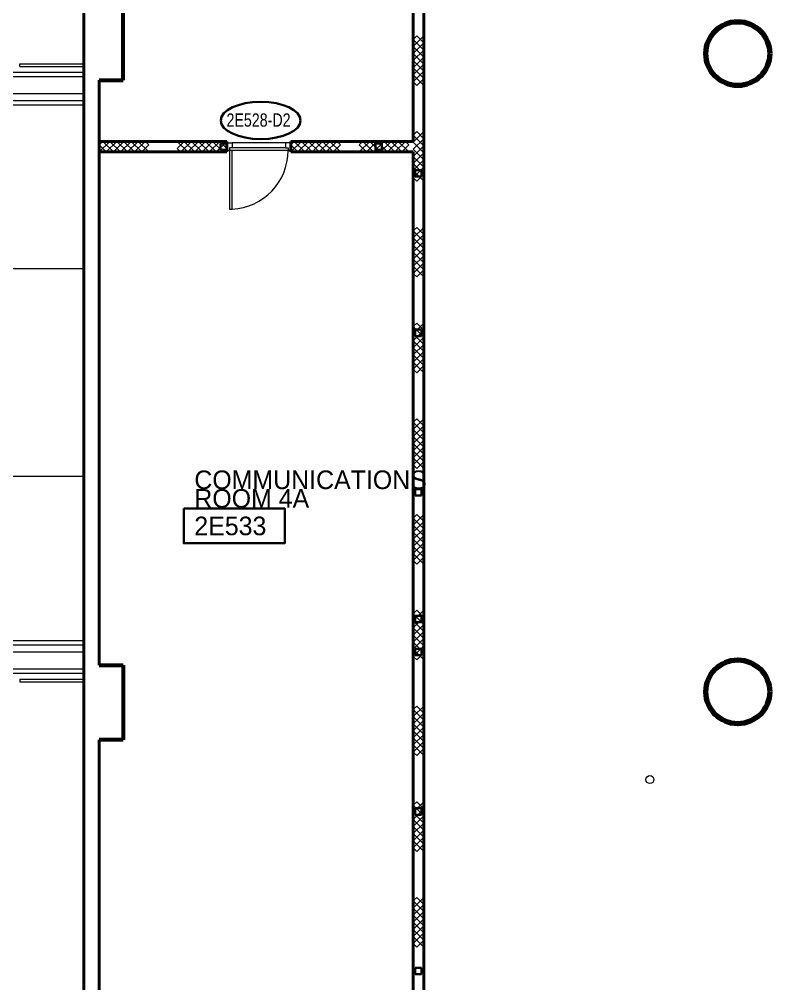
# Model space of a CAD drawing. Header units: metres. Extents: x 1807 to 3745, y 842 to 1968.
# Drawn here: x 3340.5 to 3354.6, y 1410.51 to 1428.64 of the extents above; entities that cross this region are included whole.
import ezdxf
from ezdxf.enums import TextEntityAlignment as Align

# ---------------------------------------------------------------- set-up
doc = ezdxf.new("R2010")
doc.units = ezdxf.units.M
doc.header["$MEASUREMENT"] = 0
doc.layers.get('0').update_dxf_attribs({"lineweight": 0})
for name, color, linetype, lineweight in [('Level 1', 7, 'Continuous', 0), ('Level 31', 7, 'Continuous', 0), ('Level 33', 7, 'Continuous', 0), ('Primary Door', 7, 'Continuous', 0), ('TRIRIGA DOOR BOX', 7, 'Continuous', 0)]:
    doc.layers.add(name, color=color, linetype=linetype, lineweight=lineweight)
doc.styles.add('Style-CHAR_FAST_FONT', font='CHAR_FAST_FONT.shx', dxfattribs={"height": 0.2})

# ---------------------------------------------------------------- blocks, each defined once
blk = doc.blocks.new('AnonymusCell_104')
at = {"layer": 'Primary Door', "color": 7, "linetype": 'Continuous', "lineweight": 30}
blk.add_ellipse((0, 0), major_axis=(0.75, 0), ratio=0.466667, dxfattribs=at)
at = {"layer": 'Primary Door', "color": 7, "linetype": 'Continuous', "lineweight": 30, "style": 'Style-CHAR_FAST_FONT', "width": 0.799986}
blk.add_text('2E528-D2', height=0.25, dxfattribs=at).set_placement((-0.643, 0.133), align=Align.TOP_LEFT)

msp = doc.modelspace()

# ---------------------------------------------------------------- linework, layer by layer
at = {"layer": 'Level 1', "color": 7, "linetype": 'Continuous', "lineweight": 40}
for p, q in [((3341.71, 1439.9), (3341.71, 1404.1)), ((3347.9, 1426.35), (3347.9, 1435.273)), ((3348.1, 1407.85), (3348.1, 1435.273)), ((3342, 1427.5), (3342, 1416.5)), ((3342, 1426.35), (3342, 1426.15)), ((3344.4, 1426.35), (3342, 1426.35)), ((3344.4, 1426.35), (3344.4, 1426.15)), ((3345.6, 1426.35), (3345.6, 1426.15)), ((3347.9, 1426.35), (3345.6, 1426.35)), ((3344.4, 1426.15), (3342, 1426.15)), ((3347.9, 1426.15), (3345.6, 1426.15)), ((3347.9, 1407.65), (3347.9, 1426.15)), ((3342, 1415.1), (3342, 1403.75))]:
    msp.add_line(p, q, dxfattribs=at)
at = {"layer": 'Level 1', "color": 7, "linetype": 'Continuous', "lineweight": 53}
for p, q in [((3342.45, 1427.5), (3342.45, 1428.9)), ((3342, 1427.5), (3342.45, 1427.5)), ((3342, 1416.5), (3342.45, 1416.5)), ((3342.45, 1416.5), (3342.45, 1415.1)), ((3342.45, 1415.1), (3342, 1415.1))]:
    msp.add_line(p, q, dxfattribs=at)
at = {"layer": 'Level 1', "color": 7, "linetype": 'Continuous', "lineweight": 0}
for p, q in [((3347.967, 1428.333), (3347.9, 1428.267)), ((3347.9, 1428.133), (3348.1, 1428.333)), ((3347.9, 1428.267), (3348.1, 1428.067)), ((3347.9, 1428), (3348.1, 1428.2)), ((3348.1, 1428.2), (3347.967, 1428.333)), ((3348.1, 1427.933), (3347.9, 1428.133)), ((3348.1, 1428.067), (3347.9, 1427.867)), ((3348.1, 1427.8), (3347.9, 1428)), ((3347.9, 1427.733), (3348.1, 1427.933)), ((3347.9, 1427.867), (3348.1, 1427.667)), ((3339.04, 1427.65), (3341.71, 1427.65)), ((3340.51, 1427.76), (3341.71, 1427.76)), ((3347.9, 1427.6), (3348.1, 1427.8)), ((3348.1, 1427.533), (3347.9, 1427.733)), ((3348.1, 1427.667), (3347.9, 1427.467)), ((3339.04, 1427.57), (3341.71, 1427.57)), ((3348.1, 1427.4), (3347.9, 1427.6)), ((3347.9, 1427.467), (3347.967, 1427.4)), ((3347.967, 1427.4), (3348.1, 1427.533)), ((3339.04, 1427.115), (3341.71, 1427.115)), ((3341.71, 1427.035), (3341.71, 1427.115)), ((3339.04, 1427.035), (3341.71, 1427.035)), ((3347.967, 1426.533), (3347.9, 1426.467)), ((3347.9, 1426.333), (3348.1, 1426.533)), ((3347.9, 1426.467), (3348.1, 1426.267)), ((3347.9, 1426.2), (3348.1, 1426.4)), ((3348.1, 1426.4), (3347.967, 1426.533)), ((3342, 1426.15), (3342.2, 1426.35)), ((3342.067, 1426.35), (3342, 1426.283)), ((3342, 1426.283), (3342.133, 1426.15)), ((3342.267, 1426.15), (3342.067, 1426.35)), ((3342.133, 1426.15), (3342.333, 1426.35)), ((3342.2, 1426.35), (3342.4, 1426.15)), ((3342.467, 1426.35), (3342.267, 1426.15)), ((3342.333, 1426.35), (3342.533, 1426.15)), ((3342.4, 1426.15), (3342.6, 1426.35)), ((3342.667, 1426.15), (3342.467, 1426.35)), ((3342.533, 1426.15), (3342.733, 1426.35)), ((3342.6, 1426.35), (3342.8, 1426.15)), ((3342.867, 1426.35), (3342.667, 1426.15)), ((3342.733, 1426.35), (3342.933, 1426.15)), ((3342.8, 1426.15), (3342.933, 1426.283)), ((3342.933, 1426.283), (3342.867, 1426.35)), ((3343.6, 1426.35), (3343.467, 1426.217)), ((3343.667, 1426.15), (3343.467, 1426.35)), ((3343.467, 1426.217), (3343.533, 1426.15)), ((3343.533, 1426.15), (3343.733, 1426.35)), ((3343.8, 1426.15), (3343.6, 1426.35)), ((3343.867, 1426.35), (3343.667, 1426.15)), ((3343.733, 1426.35), (3343.933, 1426.15)), ((3344, 1426.35), (3343.8, 1426.15)), ((3344.067, 1426.15), (3343.867, 1426.35)), ((3343.933, 1426.15), (3344.133, 1426.35)), ((3344.2, 1426.15), (3344, 1426.35)), ((3344.267, 1426.35), (3344.067, 1426.15)), ((3344.133, 1426.35), (3344.333, 1426.15)), ((3344.4, 1426.35), (3344.2, 1426.15)), ((3344.4, 1426.217), (3344.267, 1426.35)), ((3344.333, 1426.15), (3344.4, 1426.217)), ((3344.4, 1426.175), (3344.4, 1426.325)), ((3344.4, 1426.325), (3344.5, 1426.325)), ((3344.4, 1426.175), (3344.4, 1426.325)), ((3344.4, 1426.325), (3344.5, 1426.325)), ((3344.5, 1426.225), (3344.45, 1426.225)), ((3344.45, 1426.225), (3344.45, 1426.175)), ((3344.5, 1426.225), (3344.45, 1426.225)), ((3344.45, 1426.225), (3344.45, 1426.175)), ((3345.5, 1426.325), (3344.5, 1426.325)), ((3344.5, 1426.325), (3344.5, 1426.225)), ((3344.5, 1426.325), (3344.5, 1426.225)), ((3345.5, 1426.225), (3344.5, 1426.225)), ((3345.6, 1426.325), (3345.5, 1426.325)), ((3345.5, 1426.325), (3345.5, 1426.225)), ((3345.6, 1426.325), (3345.5, 1426.325)), ((3345.5, 1426.325), (3345.5, 1426.225)), ((3345.5, 1426.225), (3345.55, 1426.225)), ((3345.5, 1426.225), (3345.55, 1426.225)), ((3345.55, 1426.225), (3345.55, 1426.175)), ((3345.55, 1426.225), (3345.55, 1426.175)), ((3345.6, 1426.15), (3345.8, 1426.35)), ((3345.667, 1426.35), (3345.6, 1426.283)), ((3345.6, 1426.175), (3345.6, 1426.325)), ((3345.6, 1426.175), (3345.6, 1426.325)), ((3345.6, 1426.283), (3345.733, 1426.15)), ((3345.867, 1426.15), (3345.667, 1426.35)), ((3345.733, 1426.15), (3345.933, 1426.35)), ((3345.8, 1426.35), (3346, 1426.15)), ((3346.067, 1426.35), (3345.867, 1426.15)), ((3345.933, 1426.35), (3346.133, 1426.15)), ((3346, 1426.15), (3346.2, 1426.35)), ((3346.267, 1426.15), (3346.067, 1426.35)), ((3346.133, 1426.15), (3346.333, 1426.35)), ((3346.2, 1426.35), (3346.4, 1426.15)), ((3346.467, 1426.35), (3346.267, 1426.15)), ((3346.333, 1426.35), (3346.533, 1426.15)), ((3346.4, 1426.15), (3346.533, 1426.283)), ((3346.533, 1426.283), (3346.467, 1426.35)), ((3346.887, 1426.15), (3347.087, 1426.35)), ((3346.954, 1426.35), (3346.887, 1426.283)), ((3346.887, 1426.283), (3347.021, 1426.15)), ((3347.154, 1426.15), (3346.954, 1426.35)), ((3347.021, 1426.15), (3347.221, 1426.35)), ((3347.087, 1426.35), (3347.287, 1426.15)), ((3347.354, 1426.35), (3347.154, 1426.15)), ((3347.221, 1426.35), (3347.421, 1426.15)), ((3347.287, 1426.15), (3347.487, 1426.35)), ((3347.554, 1426.15), (3347.354, 1426.35)), ((3347.421, 1426.15), (3347.621, 1426.35)), ((3347.487, 1426.35), (3347.687, 1426.15)), ((3347.754, 1426.35), (3347.554, 1426.15)), ((3347.621, 1426.35), (3347.821, 1426.15)), ((3347.687, 1426.15), (3347.821, 1426.283)), ((3347.821, 1426.283), (3347.754, 1426.35)), ((3348.1, 1426.133), (3347.9, 1426.333)), ((3348.1, 1426.267), (3347.9, 1426.067)), ((3348.1, 1426), (3347.9, 1426.2)), ((3344.45, 1426.175), (3344.4, 1426.175)), ((3344.45, 1426.175), (3344.4, 1426.175)), ((3345.6, 1426.175), (3344.45, 1426.175)), ((3344.45, 1426.175), (3344.45, 1425.075)), ((3344.5, 1426.175), (3344.45, 1426.175)), ((3344.5, 1425.075), (3344.5, 1426.175)), ((3345.55, 1426.175), (3345.6, 1426.175)), ((3345.55, 1426.175), (3345.6, 1426.175)), ((3347.9, 1425.933), (3348.1, 1426.133)), ((3347.9, 1426.067), (3348.1, 1425.867)), ((3347.9, 1425.8), (3348.1, 1426)), ((3348.1, 1425.733), (3347.9, 1425.933)), ((3348.1, 1425.867), (3347.9, 1425.667)), ((3348.1, 1425.6), (3347.9, 1425.8)), ((3347.9, 1425.667), (3347.967, 1425.6)), ((3347.967, 1425.6), (3348.1, 1425.733)), ((3344.45, 1425.075), (3344.5, 1425.075)), ((3347.967, 1424.733), (3347.9, 1424.667)), ((3347.9, 1424.533), (3348.1, 1424.733)), ((3347.9, 1424.667), (3348.1, 1424.467)), ((3347.9, 1424.4), (3348.1, 1424.6)), ((3348.1, 1424.6), (3347.967, 1424.733)), ((3348.1, 1424.333), (3347.9, 1424.533)), ((3348.1, 1424.467), (3347.9, 1424.267)), ((3348.1, 1424.2), (3347.9, 1424.4)), ((3347.9, 1424.133), (3348.1, 1424.333)), ((3347.9, 1424.267), (3348.1, 1424.067)), ((3347.9, 1424), (3348.1, 1424.2)), ((3348.1, 1423.933), (3347.9, 1424.133)), ((3348.1, 1424.067), (3347.9, 1423.867)), ((3348.1, 1423.8), (3347.9, 1424)), ((3347.9, 1423.867), (3347.967, 1423.8)), ((3347.967, 1423.8), (3348.1, 1423.933)), ((3347.967, 1422.933), (3347.9, 1422.867)), ((3347.9, 1422.733), (3348.1, 1422.933)), ((3348.1, 1422.8), (3347.967, 1422.933)), ((3347.9, 1422.867), (3348.1, 1422.667)), ((3347.9, 1422.6), (3348.1, 1422.8)), ((3348.1, 1422.533), (3347.9, 1422.733)), ((3348.1, 1422.667), (3347.9, 1422.467)), ((3348.1, 1422.4), (3347.9, 1422.6)), ((3347.9, 1422.333), (3348.1, 1422.533)), ((3347.9, 1422.467), (3348.1, 1422.267)), ((3347.9, 1422.2), (3348.1, 1422.4)), ((3348.1, 1422.133), (3347.9, 1422.333)), ((3348.1, 1422.267), (3347.9, 1422.067)), ((3348.1, 1422), (3347.9, 1422.2)), ((3347.9, 1422.067), (3347.967, 1422)), ((3347.967, 1422), (3348.1, 1422.133)), ((3347.967, 1421.133), (3347.9, 1421.067)), ((3347.9, 1420.933), (3348.1, 1421.133)), ((3348.1, 1421), (3347.967, 1421.133)), ((3347.9, 1421.067), (3348.1, 1420.867)), ((3347.9, 1420.8), (3348.1, 1421)), ((3348.1, 1420.733), (3347.9, 1420.933)), ((3348.1, 1420.867), (3347.9, 1420.667)), ((3348.1, 1420.6), (3347.9, 1420.8)), ((3347.9, 1420.533), (3348.1, 1420.733)), ((3347.9, 1420.667), (3348.1, 1420.467)), ((3347.9, 1420.4), (3348.1, 1420.6)), ((3348.1, 1420.333), (3347.9, 1420.533)), ((3348.1, 1420.467), (3347.9, 1420.267)), ((3348.1, 1420.2), (3347.9, 1420.4)), ((3347.9, 1420.267), (3347.967, 1420.2)), ((3347.967, 1420.2), (3348.1, 1420.333)), ((3347.967, 1419.333), (3347.9, 1419.267)), ((3347.9, 1419.133), (3348.1, 1419.333)), ((3348.1, 1419.2), (3347.967, 1419.333)), ((3347.9, 1419.267), (3348.1, 1419.067)), ((3347.9, 1419), (3348.1, 1419.2)), ((3348.1, 1418.933), (3347.9, 1419.133)), ((3348.1, 1419.067), (3347.9, 1418.867)), ((3348.1, 1418.8), (3347.9, 1419)), ((3347.9, 1418.733), (3348.1, 1418.933)), ((3347.9, 1418.867), (3348.1, 1418.667)), ((3347.9, 1418.6), (3348.1, 1418.8)), ((3348.1, 1418.533), (3347.9, 1418.733)), ((3348.1, 1418.667), (3347.9, 1418.467)), ((3348.1, 1418.4), (3347.9, 1418.6)), ((3347.9, 1418.467), (3347.967, 1418.4)), ((3347.967, 1418.4), (3348.1, 1418.533)), ((3347.967, 1417.533), (3347.9, 1417.467)), ((3347.9, 1417.333), (3348.1, 1417.533)), ((3348.1, 1417.4), (3347.967, 1417.533)), ((3347.9, 1417.467), (3348.1, 1417.267)), ((3347.9, 1417.2), (3348.1, 1417.4)), ((3348.1, 1417.133), (3347.9, 1417.333)), ((3348.1, 1417.267), (3347.9, 1417.067)), ((3348.1, 1417), (3347.9, 1417.2)), ((3347.9, 1416.933), (3348.1, 1417.133)), ((3339.04, 1416.965), (3341.71, 1416.965)), ((3341.71, 1416.965), (3341.71, 1416.885)), ((3347.9, 1417.067), (3348.1, 1416.867)), ((3347.9, 1416.8), (3348.1, 1417)), ((3339.04, 1416.885), (3341.71, 1416.885)), ((3348.1, 1416.733), (3347.9, 1416.933)), ((3348.1, 1416.867), (3347.9, 1416.667)), ((3348.1, 1416.6), (3347.9, 1416.8)), ((3347.9, 1416.667), (3347.967, 1416.6)), ((3347.967, 1416.6), (3348.1, 1416.733)), ((3339.04, 1416.43), (3341.71, 1416.43)), ((3339.04, 1416.35), (3341.71, 1416.35)), ((3340.51, 1416.24), (3341.71, 1416.24)), ((3347.967, 1415.733), (3347.9, 1415.667)), ((3347.9, 1415.533), (3348.1, 1415.733)), ((3348.1, 1415.6), (3347.967, 1415.733)), ((3347.9, 1415.667), (3348.1, 1415.467)), ((3347.9, 1415.4), (3348.1, 1415.6)), ((3348.1, 1415.333), (3347.9, 1415.533)), ((3348.1, 1415.467), (3347.9, 1415.267)), ((3348.1, 1415.2), (3347.9, 1415.4)), ((3347.9, 1415.133), (3348.1, 1415.333)), ((3347.9, 1415.267), (3348.1, 1415.067)), ((3347.9, 1415), (3348.1, 1415.2)), ((3348.1, 1414.933), (3347.9, 1415.133)), ((3348.1, 1415.067), (3347.9, 1414.867)), ((3348.1, 1414.8), (3347.9, 1415)), ((3347.9, 1414.867), (3347.967, 1414.8)), ((3347.967, 1414.8), (3348.1, 1414.933)), ((3347.967, 1413.933), (3347.9, 1413.867)), ((3347.9, 1413.733), (3348.1, 1413.933)), ((3347.9, 1413.867), (3348.1, 1413.667)), ((3348.1, 1413.8), (3347.967, 1413.933)), ((3347.9, 1413.6), (3348.1, 1413.8)), ((3348.1, 1413.533), (3347.9, 1413.733)), ((3348.1, 1413.667), (3347.9, 1413.467)), ((3348.1, 1413.4), (3347.9, 1413.6)), ((3347.9, 1413.333), (3348.1, 1413.533)), ((3347.9, 1413.467), (3348.1, 1413.267)), ((3347.9, 1413.2), (3348.1, 1413.4)), ((3348.1, 1413.133), (3347.9, 1413.333)), ((3348.1, 1413.267), (3347.9, 1413.067)), ((3348.1, 1413), (3347.9, 1413.2)), ((3347.967, 1413), (3348.1, 1413.133)), ((3347.9, 1413.067), (3347.967, 1413)), ((3347.967, 1412.133), (3347.9, 1412.067)), ((3347.9, 1411.933), (3348.1, 1412.133)), ((3347.9, 1412.067), (3348.1, 1411.867)), ((3348.1, 1412), (3347.967, 1412.133)), ((3347.9, 1411.8), (3348.1, 1412)), ((3348.1, 1411.733), (3347.9, 1411.933)), ((3348.1, 1411.867), (3347.9, 1411.667)), ((3348.1, 1411.6), (3347.9, 1411.8)), ((3347.9, 1411.533), (3348.1, 1411.733)), ((3347.9, 1411.667), (3348.1, 1411.467)), ((3347.9, 1411.4), (3348.1, 1411.6)), ((3348.1, 1411.333), (3347.9, 1411.533)), ((3348.1, 1411.467), (3347.9, 1411.267)), ((3348.1, 1411.2), (3347.9, 1411.4)), ((3347.967, 1411.2), (3348.1, 1411.333)), ((3347.9, 1411.267), (3347.967, 1411.2))]:
    msp.add_line(p, q, dxfattribs=at)
at = {"layer": 'Level 1', "color": 7, "linetype": 'Continuous', "lineweight": 13}
for p, q in [((3340.51, 1427.76), (3340.51, 1427.81)), ((3340.51, 1427.81), (3341.71, 1427.81)), ((3341.71, 1427.81), (3341.71, 1427.76)), ((3342, 1416.5), (3342, 1427.5)), ((3258.806, 1427.25), (3341.71, 1427.25)), ((3341.71, 1423.95), (3258.591, 1423.95)), ((3341.71, 1420.05), (3258.591, 1420.05)), ((3258.793, 1416.75), (3341.71, 1416.75)), ((3340.51, 1416.24), (3340.51, 1416.19)), ((3341.71, 1416.19), (3341.71, 1416.24)), ((3340.51, 1416.19), (3341.71, 1416.19))]:
    msp.add_line(p, q, dxfattribs=at)
at = {"layer": 'Level 1', "color": 7, "linetype": 'Continuous', "lineweight": 30}
for p, q in [((3344.4, 1426.31), (3344.28, 1426.31)), ((3344.28, 1426.31), (3344.28, 1426.19)), ((3344.28, 1426.19), (3344.4, 1426.19)), ((3344.4, 1426.19), (3344.4, 1426.31)), ((3347.31, 1426.31), (3347.19, 1426.31)), ((3347.19, 1426.31), (3347.19, 1426.19)), ((3347.19, 1426.19), (3347.31, 1426.19)), ((3347.31, 1426.19), (3347.31, 1426.31)), ((3348.06, 1425.81), (3347.94, 1425.81)), ((3347.94, 1425.81), (3347.94, 1425.69)), ((3347.94, 1425.69), (3348.06, 1425.69)), ((3348.06, 1425.69), (3348.06, 1425.81)), ((3348.06, 1422.81), (3347.94, 1422.81)), ((3347.94, 1422.81), (3347.94, 1422.69)), ((3348.06, 1422.69), (3348.06, 1422.81)), ((3347.94, 1422.69), (3348.06, 1422.69)), ((3348.06, 1419.81), (3347.94, 1419.81)), ((3347.94, 1419.81), (3347.94, 1419.69)), ((3347.94, 1419.69), (3348.06, 1419.69)), ((3348.06, 1419.69), (3348.06, 1419.81)), ((3348.06, 1417.43), (3347.94, 1417.43)), ((3347.94, 1417.43), (3347.94, 1417.31)), ((3347.94, 1417.31), (3348.06, 1417.31)), ((3348.06, 1417.31), (3348.06, 1417.43)), ((3348.06, 1416.81), (3347.94, 1416.81)), ((3347.94, 1416.81), (3347.94, 1416.69)), ((3348.06, 1416.69), (3348.06, 1416.81)), ((3347.94, 1416.69), (3348.06, 1416.69)), ((3348.06, 1413.81), (3347.94, 1413.81)), ((3347.94, 1413.81), (3347.94, 1413.69)), ((3347.94, 1413.69), (3348.06, 1413.69)), ((3348.06, 1413.69), (3348.06, 1413.81)), ((3348.06, 1410.81), (3347.94, 1410.81)), ((3347.94, 1410.81), (3347.94, 1410.69)), ((3348.06, 1410.69), (3348.06, 1410.81)), ((3347.94, 1410.69), (3348.06, 1410.69))]:
    msp.add_line(p, q, dxfattribs=at)
at = {"layer": 'Level 1', "color": 7, "linetype": 'Continuous', "lineweight": 70}
for centre in [(3354, 1428), (3354, 1416)]:
    msp.add_circle(centre, 0.6, dxfattribs=at)
at = {"layer": 'Level 1', "color": 7, "linetype": 'Continuous', "lineweight": 13}
msp.add_circle((3352.35, 1414.35), 0.075, dxfattribs=at)
at = {"layer": 'Level 1', "color": 7, "linetype": 'Continuous', "lineweight": 0}
msp.add_arc((3344.45, 1426.175), 1.1, 272.6026, 0, dxfattribs=at)
at = {"layer": 'TRIRIGA DOOR BOX', "color": 251, "linetype": 'Continuous', "lineweight": 30, "true_color": 0x555555}
msp.add_lwpolyline([(3343.589, 1419.444), (3345.489, 1419.444), (3345.489, 1418.794), (3343.589, 1418.794)], close=True, dxfattribs=at)

# ---------------------------------------------------------------- block references
at = {"color": 7, "linetype": 'Continuous', "lineweight": 0}
msp.add_blockref('AnonymusCell_104', (3345.036, 1426.743), dxfattribs=at)

# ---------------------------------------------------------------- texts
at = {"layer": 'Level 31', "color": 7, "linetype": 'Continuous', "lineweight": 30, "insert": (3343.789, 1419.809), "char_height": 0.35, "width": 5.22327, "attachment_point": 4, "line_spacing_factor": 0.6, "style": 'Style-CHAR_FAST_FONT'}
msp.add_mtext('COMMUNICATIONS \\PROOM 4A\\P', dxfattribs=at)
at = {"layer": 'Level 33', "color": 7, "linetype": 'Continuous', "lineweight": 13, "style": 'Style-CHAR_FAST_FONT'}
msp.add_text('2E533', height=0.35, dxfattribs=at).set_placement((3343.789, 1419.119), align=Align.MIDDLE_LEFT)

doc.saveas('drawing.dxf')
